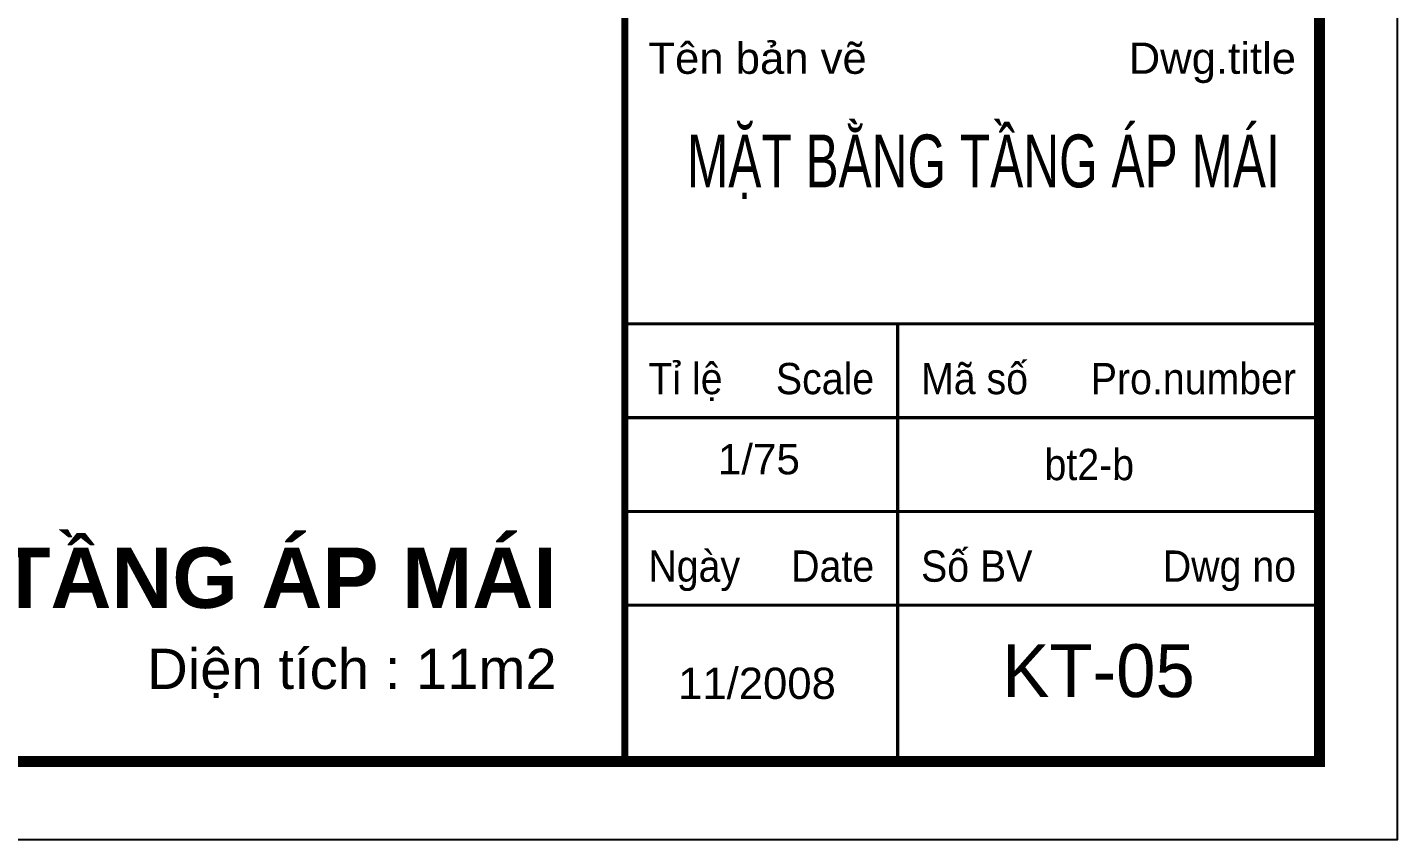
# Model space of a CAD drawing. Header units: millimetres. Extents: x -229618 to 2906, y -178063 to 96806.
# Drawn here: x -192919 to -186113, y -111097 to -107063 of the extents above; entities that cross this region are included whole.
import ezdxf
from ezdxf.enums import TextEntityAlignment as Align

# ---------------------------------------------------------------- set-up
doc = ezdxf.new("R2010")
doc.units = ezdxf.units.MM
doc.header["$LTSCALE"] = 200
doc.header["$MEASUREMENT"] = 0
doc.layers.get('DEFPOINTS').update_dxf_attribs({"linetype": 'CONTINUOUS'})
doc.layers.add('in', color=203, linetype='CONTINUOUS', lineweight=5, plot=False)
doc.layers.add('KHUNGTEN', color=7, linetype='CONTINUOUS')
doc.layers.add('TEXT', color=33, linetype='CONTINUOUS')
doc.styles.add('Aria H B iso', font='Vharialb_0.ttf')
doc.styles.add('Arial iso', font='vnarial_0.ttf')
doc.styles.add('TEXT1', font='Vhavan_0.ttf', dxfattribs={"height": 200})

# ---------------------------------------------------------------- blocks, each defined once
blk = doc.blocks.new('KhungA3')
at = {"layer": 'DEFPOINTS', "color": 8}
blk.add_lwpolyline([(-3.738, 3.813), (416.305, 3.813), (416.305, 300.813), (-3.738, 300.813)], close=True, dxfattribs=at)
at = {"layer": 'KHUNGTEN', "color": 4}
for points, const_width in [([(7.542, 8.987), (411.131, 8.987), (411.131, 295.639), (7.542, 295.639)], 0.724), ([(365.131, 295.639), (411.131, 295.639), (411.131, 8.987), (365.131, 8.987)], 0.466)]:
    blk.add_lwpolyline(points, close=True, dxfattribs=dict(at, const_width=const_width))
at = {"layer": 'KHUNGTEN', "color": 8, "const_width": 0.207}
for points in [[(365.131, 37.963), (411.131, 37.963)], [(383.19, 37.963), (383.19, 8.987)], [(365.131, 31.754), (411.131, 31.754)], [(365.131, 25.545), (411.131, 25.545)], [(365.131, 19.336), (411.131, 19.336)]]:
    blk.add_lwpolyline(points, dxfattribs=at)
at = {"layer": 'KHUNGTEN', "color": 8, "style": 'Arial iso'}
for s, width, p in [('Tªn b¶n vÏ', 1, (366.683, 54.521)), ('TØ lÖ', 0.9, (366.683, 33.306)), ('M· sè', 0.9, (384.743, 33.306)), ('bt2-b   ', 0.9, (392.92, 27.615)), ('Ngµy', 0.9, (366.683, 20.888)), ('Sè BV', 0.9, (384.743, 20.888))]:
    blk.add_text(s, height=2.0697, dxfattribs=dict(at, width=width)).set_placement(p)
for s, width, p in [('Dwg.title', 1, (409.579, 54.521)), ('Scale', 0.9, (381.638, 33.306)), ('Pro.number', 0.9, (409.579, 33.306)), ('Date', 0.9, (381.638, 20.888)), ('Dwg no', 0.9, (409.579, 20.888))]:
    blk.add_text(s, height=2.0697, dxfattribs=dict(at, width=width)).set_placement(p, align=Align.RIGHT)
at = {"layer": 'KHUNGTEN', "color": 7, "style": 'Arial iso'}
blk.add_text('11/2008', height=2.0697, dxfattribs=at).set_placement((373.877, 14.162), align=Align.MIDDLE_CENTER)

msp = doc.modelspace()

# ---------------------------------------------------------------- linework, layer by layer
at = {"layer": 'in', "linetype": 'Continuous'}
msp.add_lwpolyline([(-217616.4, -111096.6), (-186113.1, -111096.6), (-186113.1, -88821.6), (-217616.4, -88821.6)], close=True, dxfattribs=at)

# ---------------------------------------------------------------- block references
at = {"layer": 'KHUNGTEN'}
ref = msp.add_blockref('KhungA3', (-217336, -111382.6), dxfattribs=dict(at, xscale=75, yscale=75, zscale=75.00000000000009))
ref.add_attrib('TENBANVE', '   mÆt b»ng tÇng ¸p m¸i', dxfattribs={"color": 1, "height": 262.5, "style": 'TEXT1', "width": 0.684822}).set_placement((-189848.5, -107857.6), (-186698.5, -107857.6), align=Align.FIT)
ref.add_attrib('SOBANVE', 'kt-05', dxfattribs={"color": 1, "height": 262.5, "style": 'TEXT1'}).set_placement((-187598.5, -110257.6), align=Align.MIDDLE_CENTER)
ref.add_attrib('TILE', '1/75', dxfattribs={"color": 1, "height": 150, "style": 'Arial iso'}).set_placement((-189286, -109207.6), align=Align.MIDDLE_CENTER)

# ---------------------------------------------------------------- texts
at = {"layer": 'TEXT'}
for s, height, style, p in [('mÆt b»ng tÇng ¸p m¸i', 300, 'Aria H B iso', (-190290.4, -109946.4)), ('DiÖn tÝch : 11m2', 200, 'Arial iso', (-190290.4, -110348.6))]:
    msp.add_text(s, height=height, dxfattribs=dict(at, style=style)).set_placement(p, align=Align.RIGHT)

doc.saveas('drawing.dxf')
